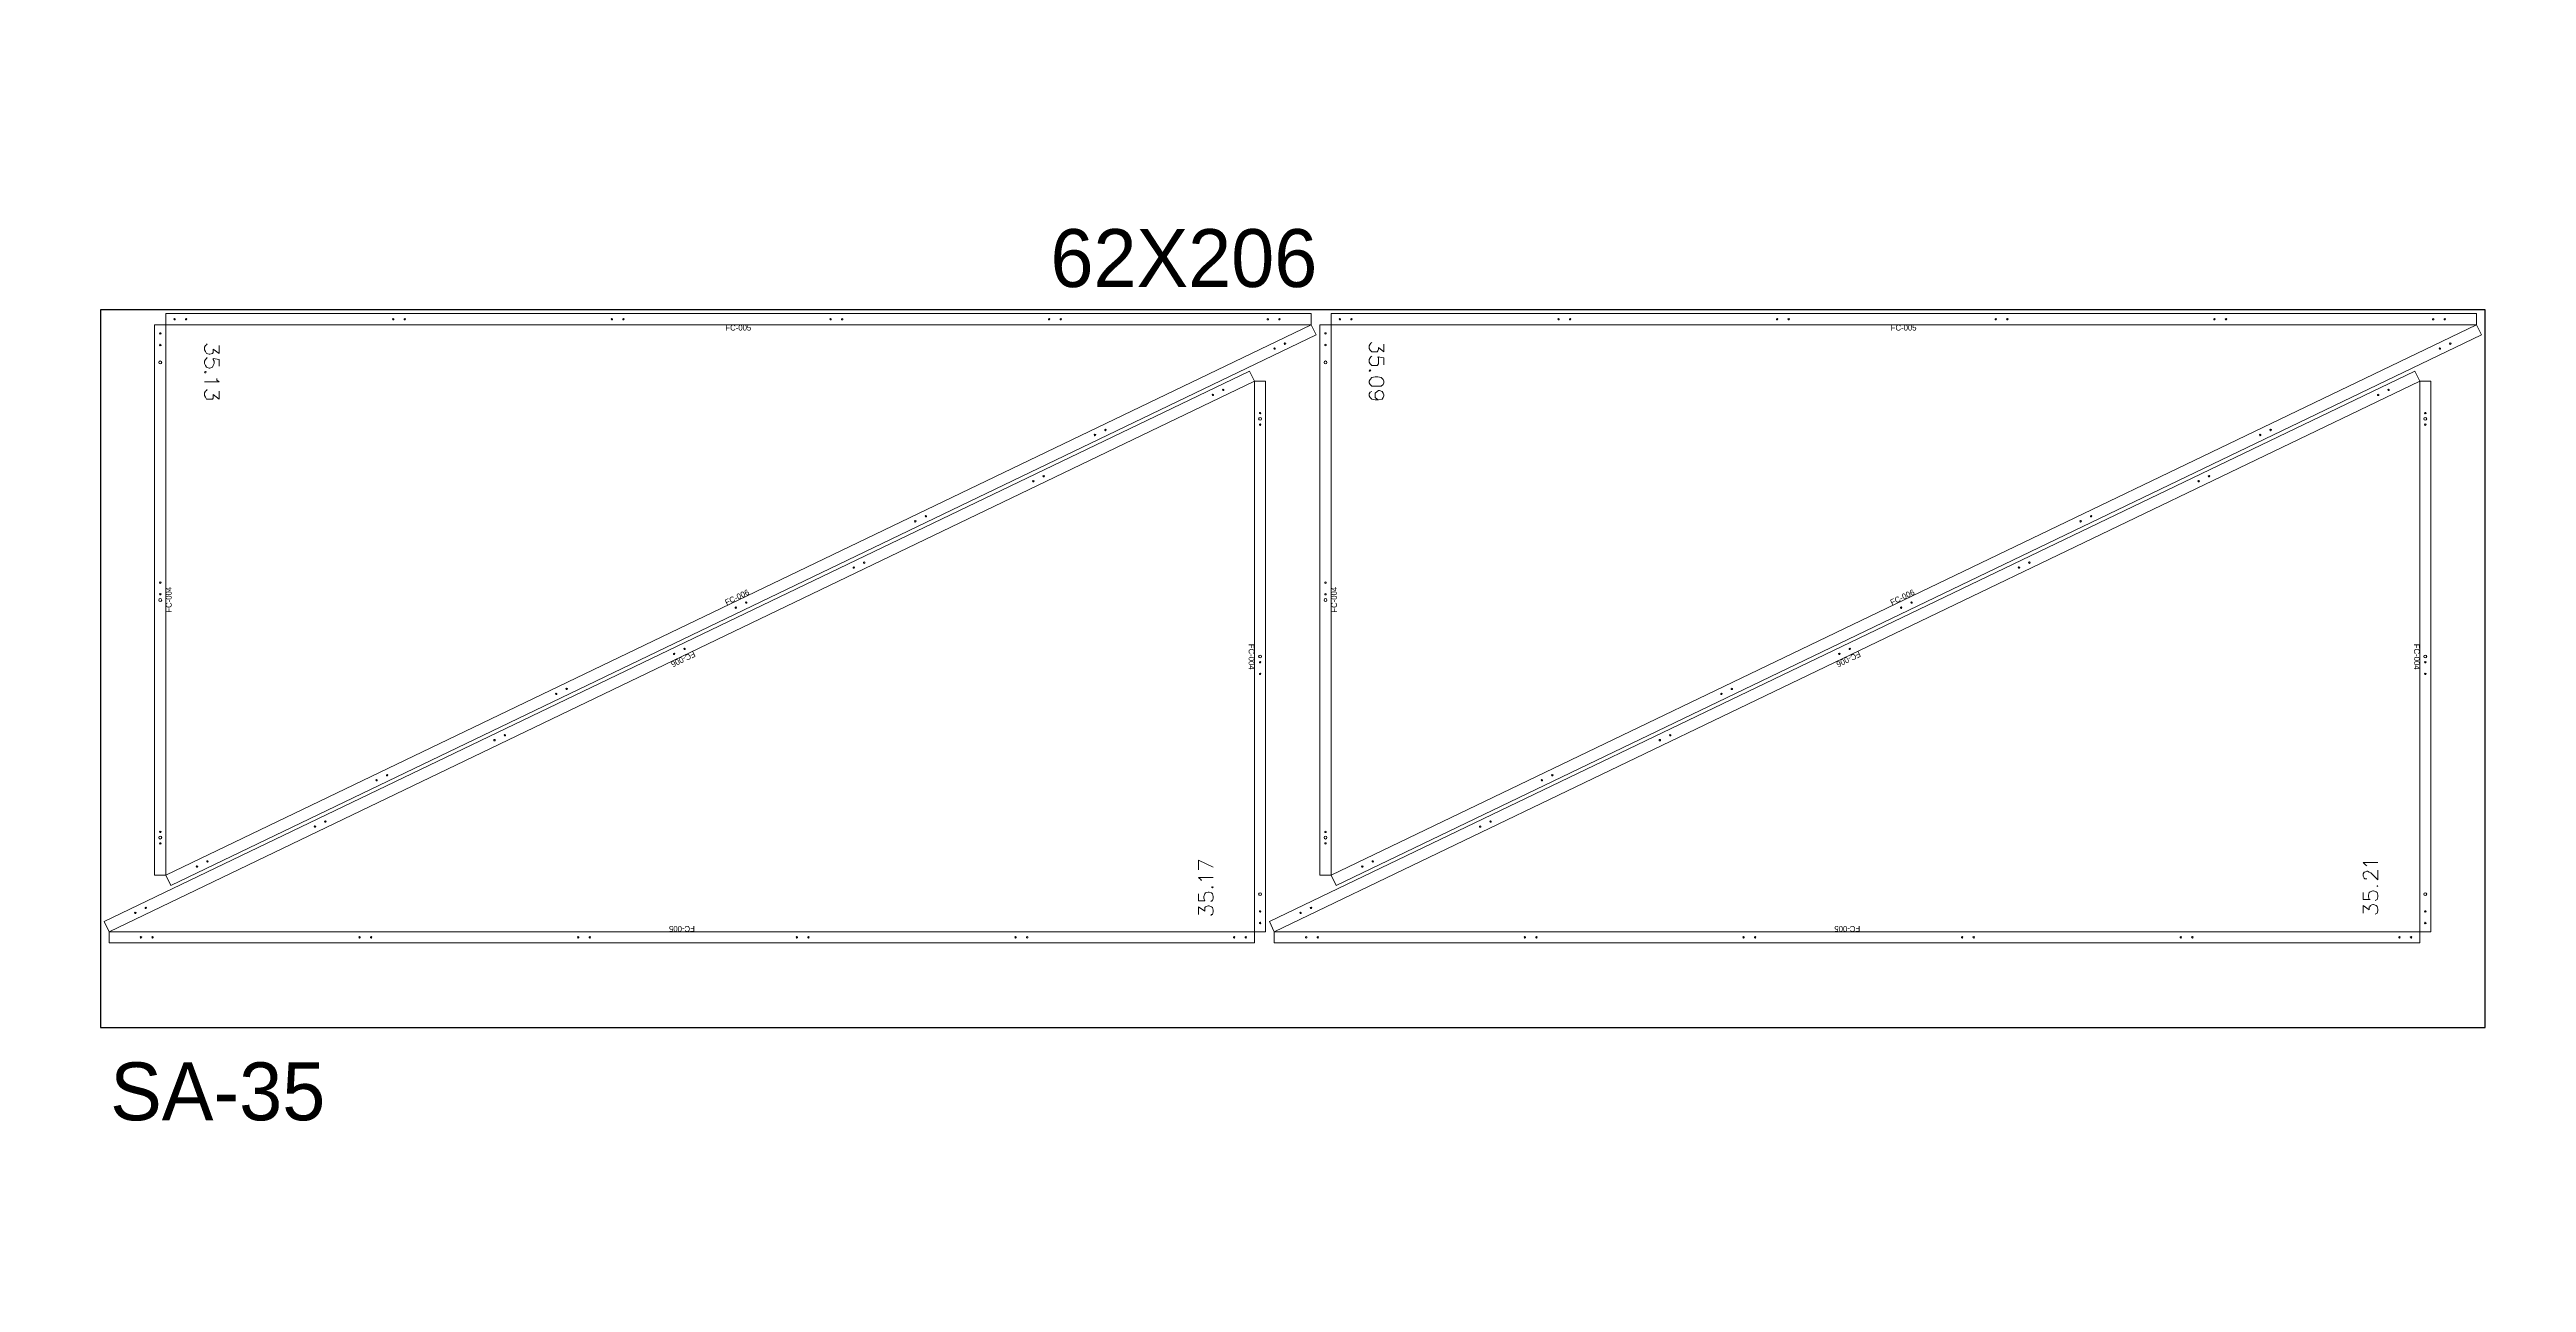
# Paper-space layout '5' of a CAD drawing. Header units: inches. Extents: x 1.7 to 15, y 2.1 to 8.7.
# The model-space entities are those that its viewports show. They can reach past a viewport. Long polylines and large blocks are cut down to what shows.
import ezdxf
from ezdxf.enums import TextEntityAlignment as Align

# ---------------------------------------------------------------- set-up
doc = ezdxf.new("R2010")
doc.units = ezdxf.units.IN
doc.header["$MEASUREMENT"] = 0
for name, color, linetype, lineweight in [('ACM_Layer 1_Router Offset_Panel Cut', 1, 'Continuous', 9), ('ACM_Layer 3_Open Offset Countour_Route Lines', 4, 'Continuous', 9), ('ACM_Layer 4_Drill Centers_Rivet Holes', 3, 'Continuous', 9), ('ACM_Layer 5_Drill Centers_Weep Holes', 6, 'Continuous', 9)]:
    doc.layers.add(name, color=color, linetype=linetype, lineweight=lineweight)
doc.layers.add('ACM_Reference_F-Clip', color=30, linetype='Continuous')
doc.layers.add('ACM_Reference_Text', color=7, linetype='Continuous')
doc.layers.get('Defpoints').off()

# ---------------------------------------------------------------- blocks, each defined once
blk = doc.blocks.new('*U149')
blk.add_lwpolyline([(-98, -34.48), (108, -34.48), (108, 27.52), (-98, 27.52)], close=True)
at = {"insert": (-15.94, 34.48), "char_height": 5, "attachment_point": 1}
blk.add_mtext_dynamic_manual_height_columns('62X206', width=43.9641, gutter_width=1, heights=[0], dxfattribs=at)
blk = doc.blocks.new('*U150')
at = {"color": 0, "linetype": 'ByBlock', "lineweight": -2, "transparency": 16777216}
blk.add_blockref('*U149', (0, 0), dxfattribs=at)

msp = doc.modelspace()

# ---------------------------------------------------------------- linework, layer by layer
at = {"layer": 'ACM_Layer 1_Router Offset_Panel Cut'}
for points in [[(1481.42, 590.67), (1580.36, 590.67), (1580.36, 589.7), (1580.78, 588.83), (1481.84, 541.26), (1481.42, 542.14), (1480.45, 542.14), (1480.45, 589.7), (1481.42, 589.7)], [(1582.08, 590.67), (1681.02, 590.67), (1681.02, 589.7), (1681.44, 588.83), (1582.5, 541.26), (1582.08, 542.14), (1581.11, 542.14), (1581.11, 589.7), (1582.08, 589.7)], [(1575.45, 536.29), (1476.52, 536.29), (1476.52, 537.26), (1476.1, 538.14), (1575.03, 585.7), (1575.45, 584.82), (1576.42, 584.82), (1576.42, 537.26), (1575.45, 537.26)], [(1676.11, 536.29), (1577.17, 536.29), (1577.17, 537.26), (1576.75, 538.14), (1675.69, 585.7), (1676.11, 584.82), (1677.08, 584.82), (1677.08, 537.26), (1676.11, 537.26)]]:
    msp.add_lwpolyline(points, close=True, dxfattribs=at)
at = {"layer": 'ACM_Layer 3_Open Offset Countour_Route Lines'}
for p, q in [((1481.42, 590.67), (1481.42, 542.14)), ((1580.36, 589.7), (1580.36, 590.67)), ((1582.08, 590.67), (1582.08, 542.14)), ((1681.02, 589.7), (1681.02, 590.67)), ((1580.36, 589.7), (1480.45, 589.7)), ((1481.42, 542.14), (1580.36, 589.7)), ((1580.36, 589.7), (1580.78, 588.83)), ((1681.02, 589.7), (1581.11, 589.7)), ((1582.08, 542.14), (1681.02, 589.7)), ((1681.02, 589.7), (1681.44, 588.83)), ((1575.45, 584.82), (1476.52, 537.26)), ((1575.45, 584.82), (1575.03, 585.7)), ((1575.45, 536.29), (1575.45, 584.82)), ((1575.45, 584.82), (1576.42, 584.82)), ((1676.11, 584.82), (1577.17, 537.26)), ((1676.11, 584.82), (1675.69, 585.7)), ((1676.11, 536.29), (1676.11, 584.82)), ((1676.11, 584.82), (1677.08, 584.82)), ((1481.42, 542.14), (1480.45, 542.14)), ((1481.42, 542.14), (1481.84, 541.26)), ((1582.08, 542.14), (1581.11, 542.14)), ((1582.08, 542.14), (1582.5, 541.26)), ((1476.52, 537.26), (1476.1, 538.14)), ((1476.52, 537.26), (1576.42, 537.26)), ((1476.52, 537.26), (1476.52, 536.29)), ((1577.17, 537.26), (1576.75, 538.14)), ((1577.17, 537.26), (1677.08, 537.26)), ((1577.17, 537.26), (1577.17, 536.29))]:
    msp.add_line(p, q, dxfattribs=at)
at = {"layer": 'ACM_Layer 4_Drill Centers_Rivet Holes'}
for centre in [(1480.94, 588.95), (1482.17, 590.18), (1483.17, 590.18), (1501.06, 590.18), (1502.06, 590.18), (1519.95, 590.18), (1520.95, 590.18), (1538.84, 590.18), (1539.84, 590.18), (1557.72, 590.18), (1558.72, 590.18), (1576.61, 590.18), (1577.61, 590.18), (1581.59, 588.95), (1582.83, 590.18), (1583.83, 590.18), (1601.72, 590.18), (1602.72, 590.18), (1620.6, 590.18), (1621.6, 590.18), (1639.49, 590.18), (1640.49, 590.18), (1658.38, 590.18), (1659.38, 590.18), (1677.27, 590.18), (1678.27, 590.18), (1480.94, 587.95), (1577.19, 587.64), (1578.09, 588.07), (1581.59, 587.95), (1677.85, 587.64), (1678.75, 588.07), (1572.76, 584.07), (1673.42, 584.07), (1571.86, 583.64), (1575.94, 582.07), (1672.52, 583.64), (1676.59, 582.07), (1561.68, 580.18), (1562.58, 580.61), (1575.94, 581.07), (1662.33, 580.18), (1663.23, 580.61), (1676.59, 581.07), (1556.35, 576.18), (1557.25, 576.61), (1657.01, 576.18), (1657.91, 576.61), (1546.16, 572.72), (1547.07, 573.16), (1646.82, 572.72), (1647.72, 573.16), (1541.74, 569.15), (1642.39, 569.15), (1480.94, 567.42), (1540.84, 568.72), (1581.59, 567.42), (1641.49, 568.72), (1480.94, 566.42), (1530.65, 565.26), (1531.55, 565.7), (1581.59, 566.42), (1631.31, 565.26), (1632.21, 565.7), (1525.32, 561.26), (1526.23, 561.7), (1575.94, 560.54), (1625.98, 561.26), (1626.88, 561.7), (1676.59, 560.54), (1575.94, 559.54), (1676.59, 559.54), (1515.14, 557.81), (1516.04, 558.24), (1615.79, 557.81), (1616.69, 558.24), (1510.71, 554.24), (1611.37, 554.24), (1509.81, 553.81), (1610.47, 553.81), (1499.62, 550.35), (1500.53, 550.78), (1600.28, 550.35), (1601.18, 550.78), (1480.94, 545.89), (1494.3, 546.35), (1495.2, 546.78), (1581.59, 545.89), (1594.95, 546.35), (1595.85, 546.78), (1480.94, 544.89), (1581.59, 544.89), (1484.11, 542.89), (1485.01, 543.33), (1584.77, 542.89), (1585.67, 543.33), (1479.69, 539.32), (1580.34, 539.32), (1478.78, 538.89), (1575.94, 539.01), (1575.94, 538.01), (1579.44, 538.89), (1676.59, 539.01), (1676.59, 538.01), (1479.27, 536.78), (1480.27, 536.78), (1498.15, 536.78), (1499.15, 536.78), (1517.04, 536.78), (1518.04, 536.78), (1535.93, 536.78), (1536.93, 536.78), (1554.82, 536.78), (1555.82, 536.78), (1573.7, 536.78), (1574.7, 536.78), (1579.92, 536.78), (1580.92, 536.78), (1598.81, 536.78), (1599.81, 536.78), (1617.7, 536.78), (1618.7, 536.78), (1636.58, 536.78), (1637.58, 536.78), (1655.47, 536.78), (1656.47, 536.78), (1674.36, 536.78), (1675.36, 536.78)]:
    msp.add_circle(centre, 0.0625, dxfattribs=at)
at = {"layer": 'ACM_Layer 5_Drill Centers_Weep Holes'}
for centre in [(1480.94, 586.45), (1581.59, 586.45), (1575.94, 581.57), (1676.59, 581.57), (1480.94, 565.92), (1581.59, 565.92), (1575.94, 561.04), (1676.59, 561.04), (1480.94, 545.39), (1581.59, 545.39), (1575.94, 540.51), (1676.59, 540.51)]:
    msp.add_circle(centre, 0.125, dxfattribs=at)
at = {"layer": 'ACM_Reference_Text', "lineweight": 0}
for points in [[(1486.04, 587.9), (1486.04, 587.23), (1485.52, 587.6), (1485.52, 587.45), (1485.52, 587.3), (1485.44, 587.23), (1485.22, 587.15), (1485.15, 587.15), (1484.92, 587.23), (1484.85, 587.38), (1484.77, 587.53), (1484.77, 587.75), (1484.85, 587.9), (1484.92, 587.97), (1485, 588.05)], [(1486.04, 586.11), (1486.04, 586.71), (1485.52, 586.78), (1485.52, 586.71), (1485.59, 586.56), (1485.59, 586.34), (1485.52, 586.19), (1485.44, 586.04), (1485.22, 585.96), (1485.15, 585.96), (1484.92, 586.04), (1484.85, 586.19), (1484.77, 586.34), (1484.77, 586.56), (1484.85, 586.71), (1484.92, 586.78), (1485, 586.86)], [(1586.63, 588.03), (1586.63, 587.36), (1586.18, 587.73), (1586.18, 587.59), (1586.11, 587.44), (1586.04, 587.36), (1585.89, 587.36), (1585.74, 587.36), (1585.59, 587.36), (1585.44, 587.51), (1585.37, 587.66), (1585.37, 587.88), (1585.44, 588.03), (1585.52, 588.11), (1585.59, 588.18)], [(1586.63, 586.25), (1586.63, 586.84), (1586.11, 586.92), (1586.18, 586.84), (1586.18, 586.69), (1586.18, 586.47), (1586.18, 586.32), (1586.04, 586.17), (1585.89, 586.17), (1585.74, 586.17), (1585.59, 586.17), (1585.44, 586.32), (1585.37, 586.47), (1585.37, 586.69), (1585.44, 586.84), (1585.52, 586.92), (1585.59, 586.99)], [(1484.92, 585.59), (1484.85, 585.67), (1484.77, 585.59), (1484.85, 585.52)], [(1485.82, 585.07), (1485.82, 584.92), (1486.04, 584.77), (1484.77, 584.77)], [(1486.04, 583.95), (1486.04, 583.28), (1485.52, 583.66), (1485.52, 583.51), (1485.52, 583.36), (1485.44, 583.28), (1485.22, 583.28), (1485.15, 583.28), (1484.92, 583.28), (1484.85, 583.43), (1484.77, 583.58), (1484.77, 583.81), (1484.85, 583.95), (1484.92, 584.03), (1485, 584.1)], [(1585.52, 585.73), (1585.44, 585.8), (1585.37, 585.73), (1585.44, 585.65)], [(1586.18, 583.2), (1586.04, 583.27), (1585.89, 583.42), (1585.89, 583.57), (1585.89, 583.64), (1585.89, 583.79), (1586.04, 583.94), (1586.18, 584.01), (1586.26, 584.01), (1586.48, 583.94), (1586.56, 583.79), (1586.63, 583.64), (1586.63, 583.57), (1586.56, 583.42), (1586.48, 583.27), (1586.18, 583.2), (1585.89, 583.2), (1585.59, 583.27), (1585.44, 583.42), (1585.37, 583.57), (1585.37, 583.72), (1585.44, 583.87), (1585.59, 583.94)], [(1570.63, 542.62), (1570.63, 543.44), (1571.9, 542.84)], [(1570.86, 541.65), (1570.86, 541.73), (1570.63, 541.95), (1571.9, 541.95)], [(1671.53, 542.94), (1671.45, 543.02), (1671.23, 543.24), (1672.49, 543.24)], [(1671.53, 541.83), (1671.38, 541.83), (1671.3, 541.9), (1671.23, 542.05), (1671.23, 542.27), (1671.3, 542.42), (1671.38, 542.42), (1671.53, 542.5), (1671.6, 542.5), (1671.75, 542.42), (1671.9, 542.35), (1672.49, 541.75), (1672.49, 542.57)], [(1570.63, 540.54), (1570.63, 539.94), (1571.16, 539.94), (1571.08, 540.16), (1571.08, 540.31), (1571.16, 540.54), (1571.23, 540.61), (1571.45, 540.68), (1571.53, 540.68), (1571.75, 540.61), (1571.83, 540.54), (1571.9, 540.31), (1571.9, 540.16), (1571.83, 539.94), (1571.75, 539.94), (1571.68, 539.87)], [(1570.63, 538.75), (1570.63, 539.42), (1571.16, 539.05), (1571.16, 539.27), (1571.16, 539.34), (1571.23, 539.42), (1571.45, 539.49), (1571.53, 539.49), (1571.75, 539.42), (1571.83, 539.34), (1571.9, 539.12), (1571.9, 538.97), (1571.83, 538.75), (1571.75, 538.75), (1571.68, 538.67)], [(1571.75, 541.13), (1571.83, 541.06), (1571.9, 541.13), (1571.83, 541.13)], [(1671.23, 540.64), (1671.23, 540.04), (1671.82, 540.04), (1671.75, 540.04), (1671.67, 540.27), (1671.67, 540.41), (1671.75, 540.64), (1671.82, 540.71), (1672.05, 540.79), (1672.12, 540.79), (1672.34, 540.71), (1672.42, 540.64), (1672.49, 540.41), (1672.49, 540.27), (1672.42, 540.04), (1672.27, 539.97)], [(1671.23, 538.85), (1671.23, 539.52), (1671.75, 539.15), (1671.75, 539.37), (1671.82, 539.45), (1671.82, 539.52), (1672.05, 539.6), (1672.12, 539.6), (1672.34, 539.52), (1672.42, 539.45), (1672.49, 539.22), (1672.49, 539.08), (1672.42, 538.85), (1672.27, 538.78)]]:
    msp.add_lwpolyline(points, dxfattribs=at)
for points in [[(1586.63, 584.83), (1586.56, 584.98), (1586.41, 585.13), (1586.11, 585.21), (1585.89, 585.21), (1585.59, 585.13), (1585.44, 584.98), (1585.37, 584.83), (1585.37, 584.68), (1585.44, 584.54), (1585.59, 584.39), (1585.89, 584.39), (1586.11, 584.39), (1586.41, 584.39), (1586.56, 584.54), (1586.63, 584.68), (1586.63, 584.83)], [(1672.42, 541.23), (1672.42, 541.16), (1672.49, 541.23), (1672.42, 541.23)]]:
    msp.add_lwpolyline(points, close=True, dxfattribs=at)

# ---------------------------------------------------------------- block references
msp.add_blockref('*U150', (1573.77, 563.48))

# ---------------------------------------------------------------- texts
msp.add_text('SA-35', height=5).set_placement((1476.61, 520.97))
at = {"layer": 'ACM_Reference_F-Clip'}
for p in [(1530.87, 589.45), (1631.53, 589.45)]:
    msp.add_text('FC-005', height=0.5, dxfattribs=at).set_placement(p, align=Align.MIDDLE_CENTER)
for s, rotation, p in [('FC-004', 90, (1481.67, 565.94)), ('FC-004', 90, (1582.33, 565.94)), ('FC-006', 25.6647, (1530.76, 566.16)), ('FC-006', 25.6647, (1631.42, 566.16)), ('FC-006', 205.6647, (1526.11, 560.8)), ('FC-004', 270, (1575.2, 561.02)), ('FC-006', 205.6647, (1626.77, 560.8)), ('FC-004', 270, (1675.86, 561.02)), ('FC-005', 180, (1526, 537.51)), ('FC-005', 180, (1626.66, 537.51))]:
    msp.add_text(s, height=0.5, rotation=rotation, dxfattribs=at).set_placement(p, align=Align.MIDDLE_CENTER)

psp = doc.layouts.new('5')

# ---------------------------------------------------------------- viewports
at = {"layer": 'Defpoints', "view_target_point": (1578.347, 560.215)}
psp.add_viewport(center=(8.333, 5.376), size=(13.333, 6.63808), view_center_point=(0, 0), view_height=106.51973, dxfattribs=at)

doc.saveas('drawing.dxf')
